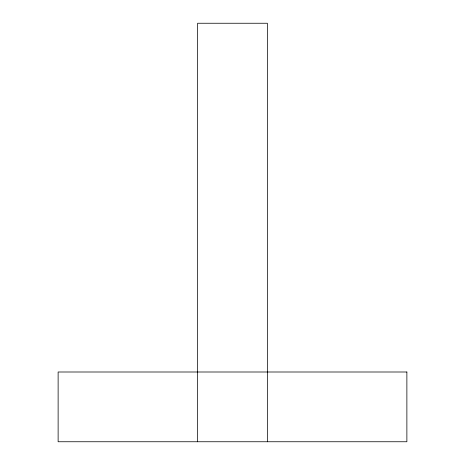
<?xml version="1.0" encoding="UTF-8"?>
<svg xmlns="http://www.w3.org/2000/svg" width="465" height="465" viewBox="0 0 465 465"><rect width="100%" height="100%" fill="white"/><g stroke="black" fill="none" stroke-linecap="round" stroke-linejoin="round"><path stroke-width="0.7" d="M267.375 441.75L267.375 23.25L197.625 23.25L197.625 441.75M406.875 372L58.125 372L58.125 441.75L406.875 441.75L406.875 372"/></g></svg>
